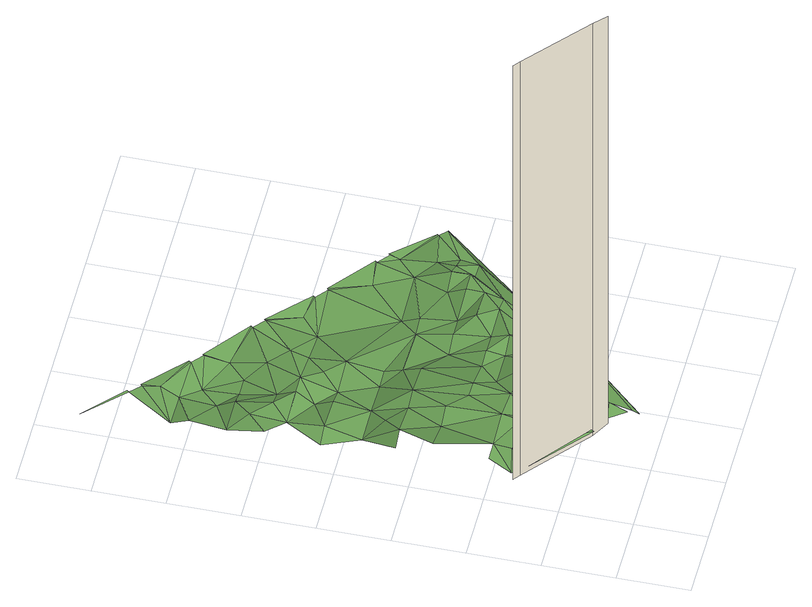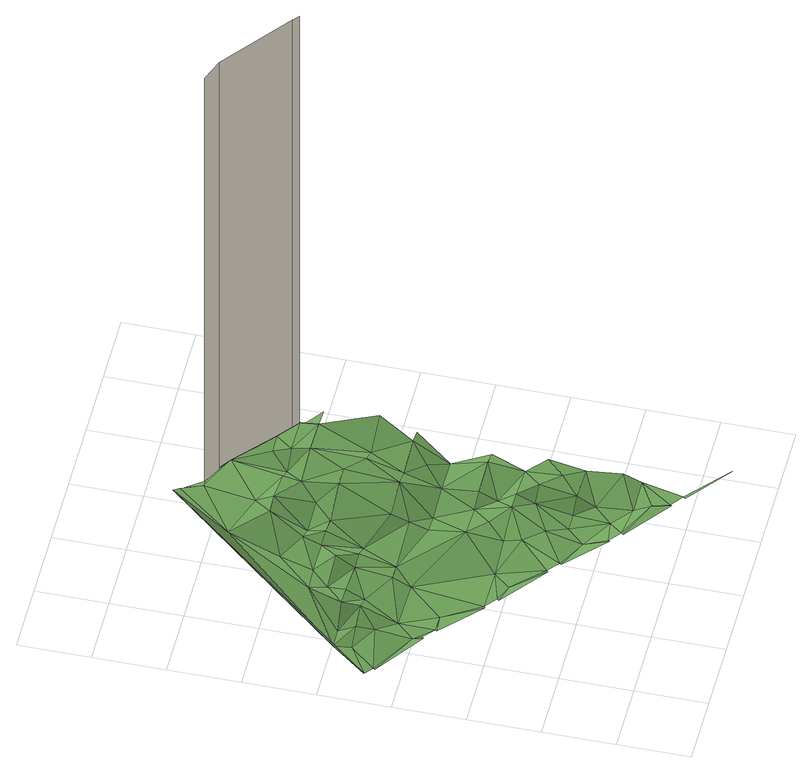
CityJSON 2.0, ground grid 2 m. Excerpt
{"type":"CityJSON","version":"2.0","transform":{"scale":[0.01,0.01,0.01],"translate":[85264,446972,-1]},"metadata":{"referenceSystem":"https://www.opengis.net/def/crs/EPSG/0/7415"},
"CityObjects":{
"building1":{"type":"Building","attributes":{"b3_dak_type":"slanted","b3_h_dak_50p":20.15,"b3_h_dak_70p":21.5,"b3_h_dak_max":52.27,"b3_h_dak_min":1.05,"b3_h_maaiveld":0.002,"b3_kas_warenhuis":false,"b3_mutatie_ahn3_ahn4":false,"b3_reconstructie_onvolledig":false,"b3_rmse_lod12":3.56,"b3_rmse_lod13":2.85,"b3_rmse_lod22":0.467,"b3_val3dity_lod12":"[]","b3_val3dity_lod13":"[]","b3_val3dity_lod22":"[303]","b3_volume_lod12":169744.66,"b3_volume_lod13":169475.98,"b3_volume_lod22":160186.91,"geconstateerd":false,"oorspronkelijkbouwjaar":1945,"status":"Pand in gebruik"},"children":["building1-1"]},
"building1-1":{"type":"BuildingPart","parents":["building1"],"geometry":[{"type":"MultiSurface","lod":"2.2","boundaries":[[[0,1,2,3]],[[4,5,1,0]],[[6,7,5,4]]],"semantics":{"surfaces":[{"type":"WallSurface","on_footprint_edge":true}],"values":[0,0,0]}}]},
"plantcover1":{"type":"PlantCover","attributes":{"3df_class":"Forest","bgt_fysiekvoorkomen":"groenvoorziening","bgt_status":"bestaand","identificatienamespace":"NL.IMGeo","begroeidterreindeeloptalud":"false","plus_fysiekvoorkomen":"gras- en kruidachtigen","relatievehoogteligging":0,"aantal_punten":0},"geometry":[{"type":"MultiSurface","lod":"1.2","boundaries":[[[8,9,10]],[[10,11,12]],[[10,9,11]],[[8,13,9]],[[8,14,13]],[[9,15,11]],[[9,13,15]],[[16,11,17]],[[16,17,18]],[[15,13,19]],[[19,13,20]],[[21,11,15]],[[11,21,17]],[[13,14,20]],[[22,18,23]],[[24,20,14]],[[15,19,25]],[[25,19,20]],[[20,24,26]],[[23,18,27]],[[21,15,25]],[[23,28,29]],[[30,17,21]],[[18,17,31]],[[29,28,32]],[[27,18,31]],[[33,20,26]],[[20,34,25]],[[31,17,30]],[[30,21,35]],[[36,21,25]],[[23,37,28]],[[37,23,27]],[[38,33,26]],[[21,36,35]],[[39,40,41]],[[32,41,40]],[[25,34,36]],[[37,27,31]],[[20,33,42]],[[42,34,20]],[[31,30,43]],[[43,30,35]],[[44,32,28]],[[45,28,37]],[[32,46,41]],[[43,37,31]],[[47,35,36]],[[39,41,48]],[[44,28,45]],[[49,39,50]],[[35,47,43]],[[32,51,46]],[[34,52,36]],[[53,54,55]],[[32,44,51]],[[41,46,48]],[[55,33,53]],[[47,36,56]],[[39,48,50]],[[49,57,58]],[[59,45,37]],[[60,37,43]],[[34,42,52]],[[36,52,56]],[[57,49,50]],[[45,59,44]],[[46,61,48]],[[61,46,51]],[[43,47,62]],[[59,37,60]],[[33,55,42]],[[63,64,65]],[[65,58,66]],[[67,47,56]],[[51,44,68]],[[57,69,58]],[[48,70,50]],[[69,66,58]],[[44,59,68]],[[48,61,70]],[[51,68,61]],[[43,71,60]],[[67,62,47]],[[52,42,72]],[[62,71,43]],[[52,73,56]],[[50,74,57]],[[70,74,50]],[[75,68,59]],[[70,61,76]],[[42,55,72]],[[73,67,56]],[[77,66,69]],[[78,59,60]],[[52,72,73]],[[61,68,79]],[[71,80,60]],[[74,70,76]],[[78,75,59]],[[61,79,76]],[[57,81,69]],[[80,78,60]],[[81,57,74]],[[82,77,69]],[[62,67,83]],[[83,71,62]],[[67,73,84]],[[68,75,85]],[[73,72,86]],[[84,83,67]],[[87,74,76]],[[88,72,55]],[[68,89,79]],[[81,82,69]],[[78,85,75]],[[84,73,86]],[[68,85,89]],[[76,79,87]],[[71,90,80]],[[74,91,81]],[[86,72,88]],[[74,87,91]],[[83,84,92]],[[84,86,92]],[[78,80,90]],[[90,71,83]],[[55,54,93]],[[94,83,92]],[[95,91,87]],[[78,96,85]],[[97,87,79]],[[79,89,97]],[[94,90,83]],[[96,89,85]],[[92,86,98]],[[99,88,55]],[[94,92,100]],[[101,95,87]],[[98,86,88]],[[90,102,78]],[[98,100,92]],[[96,78,102]],[[103,90,94]],[[103,94,100]],[[87,97,101]],[[89,96,104]],[[97,89,104]],[[103,105,90]],[[98,88,99]],[[105,102,90]],[[106,103,100]],[[106,100,98]],[[96,107,104]],[[103,108,105]],[[109,104,107]],[[93,99,55]],[[106,98,99]],[[110,103,106]],[[96,111,107]],[[112,96,102]],[[108,103,110]],[[113,109,107]],[[54,114,93]],[[105,115,102]],[[96,112,111]],[[106,99,116]],[[107,111,113]],[[116,110,106]],[[115,105,108]],[[108,110,116]],[[102,117,112]],[[102,115,117]],[[116,99,118]],[[108,116,119]],[[115,108,119]],[[120,112,117]],[[116,118,119]],[[99,93,118]],[[119,118,121]],[[122,120,117]],[[119,123,115]],[[119,121,123]],[[124,117,115]],[[117,124,122]],[[121,118,93]],[[115,123,125]],[[125,124,115]],[[123,121,126]],[[126,121,93]],[[127,124,125]],[[125,128,127]],[[125,123,129]],[[123,126,129]],[[126,93,114]],[[130,128,125]],[[130,125,129]],[[126,114,129]]]}]}
},
"vertices":[
[99,327,1639],[99,327,100],[82,341,100],[82,341,1639],[285,175,1632],[285,175,100],[335,147,1615],[335,147,100],
[98,328,119],[123,353,171],[85,346,119],[123,403,177],[73,403,172],[173,303,160],[281,172,119],[223,353,175],[73,553,194],[173,553,156],[123,653,172],[223,303,154],[273,203,147],[223,403,188],[73,653,154],[123,753,110],[284,176,119],[273,353,138],[335,149,119],[173,703,145],[123,853,140],[73,853,118],[223,553,184],[223,653,153],[123,953,128],[373,153,140],[323,353,172],[273,503,183],[323,403,164],[223,753,118],[370,103,119],[73,1103,116],[73,1003,134],[123,1053,137],[423,303,170],[273,653,170],[223,903,107],[223,853,130],[173,1003,142],[323,503,180],[173,1103,123],[73,1203,128],[173,1153,93],[223,953,145],[423,353,198],[377,91,119],[378,73,110],[523,253,141],[373,453,146],[173,1253,103],[73,1253,108],[273,853,113],[323,753,108],[223,1003,121],[373,653,150],[133,1382,138],[16,1481,144],[129,1377,138],[162,1349,134],[423,503,142],[273,953,146],[173,1303,132],[223,1103,99],[373,703,132],[473,353,192],[473,453,142],[223,1203,92],[323,903,129],[273,1103,100],[166,1353,135],[373,853,129],[323,1053,130],[373,753,115],[281,1247,126],[285,1252,126],[473,603,111],[473,503,152],[373,953,120],[523,453,170],[323,1153,104],[573,403,134],[373,1003,135],[523,703,115],[314,1219,125],[523,503,151],[823,603,97],[523,603,139],[318,1223,125],[473,953,97],[433,1118,135],[623,503,157],[673,503,142],[573,553,173],[437,1122,135],[573,753,102],[573,603,139],[466,1089,135],[573,703,125],[673,553,156],[523,1003,108],[673,653,132],[470,1094,133],[673,603,158],[586,987,124],[620,958,124],[590,992,124],[913,707,109],[723,753,116],[723,603,162],[673,853,112],[773,603,104],[723,653,160],[624,962,124],[773,653,131],[742,861,132],[773,703,132],[739,857,132],[773,803,120],[823,653,104],[772,828,132],[776,833,132],[890,727,110],[894,732,110]
]}
